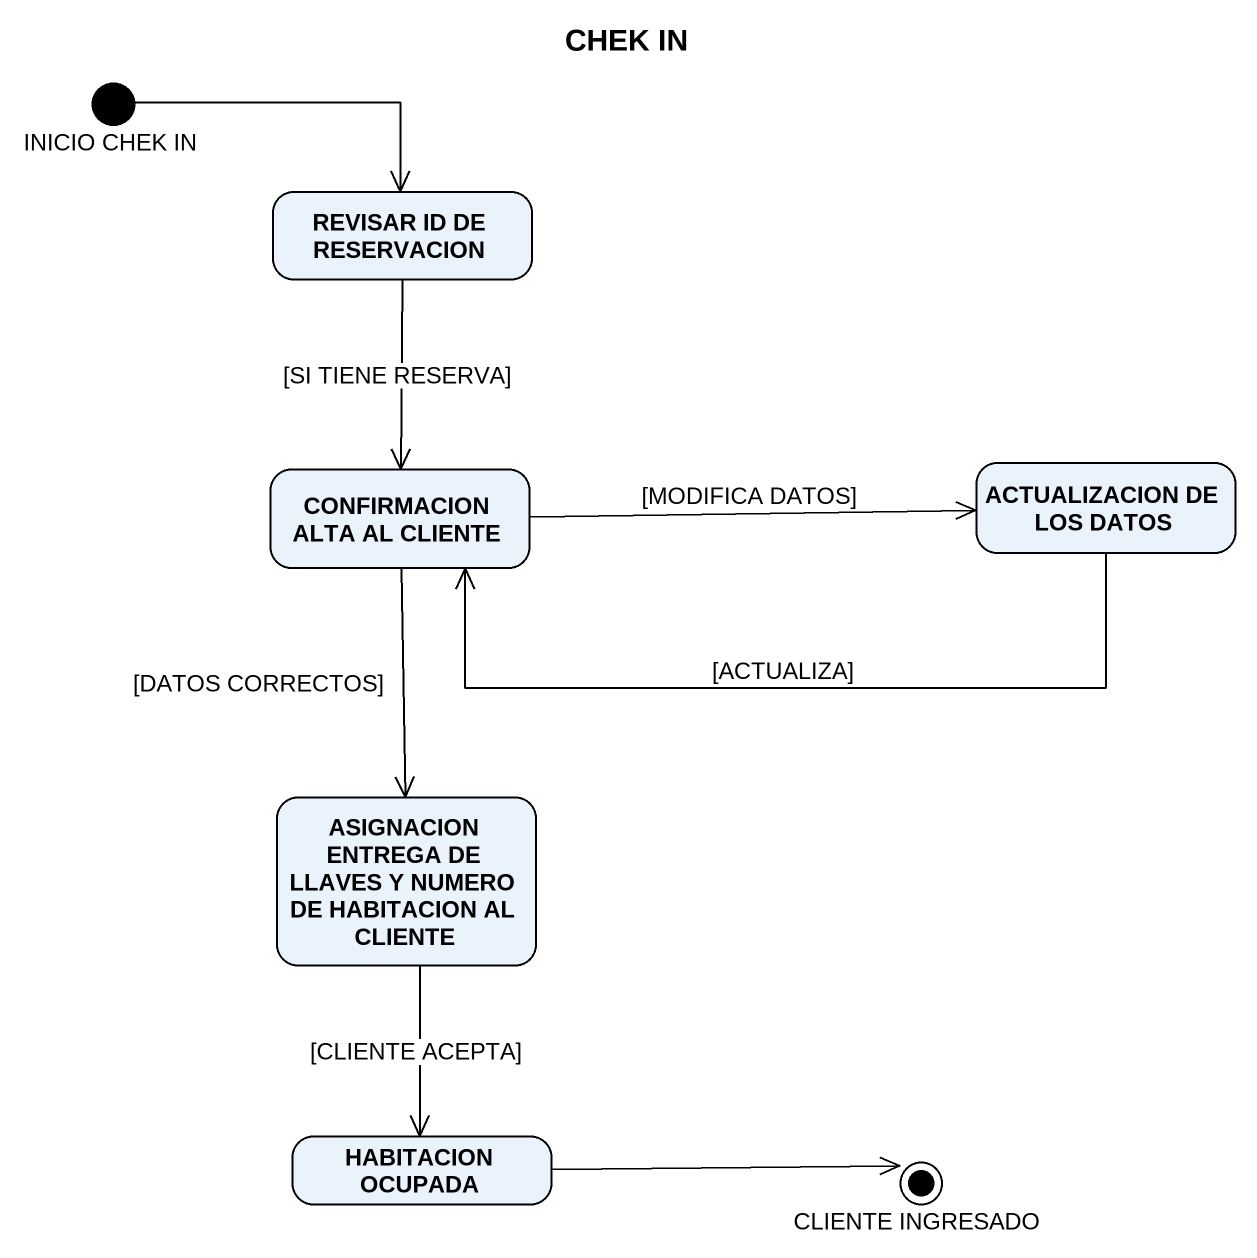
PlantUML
@startuml
title CHEK IN
hide empty description
state "INICIO CHEK IN" as INICIO_CHEK_IN <<start>>
state "REVISAR ID DE RESERVACION" as REVISAR_ID_DE_RESERVACION
state "CONFIRMACION ALTA AL CLIENTE" as CONFIRMACION_ALTA_AL_CLIENTE
state "ACTUALIZACION DE LOS DATOS" as ACTUALIZACION_DE_LOS_DATOS
state "ASIGNACION ENTREGA DE LLAVES Y NUMERO DE HABITACION AL CLIENTE" as ASIGNACION_ENTREGA_DE
state "HABITACION OCUPADA" as HABITACION_OCUPADA
state "CLIENTE INGRESADO" as CLIENTE_INGRESADO <<end>>
INICIO_CHEK_IN -right-> REVISAR_ID_DE_RESERVACION
REVISAR_ID_DE_RESERVACION --> CONFIRMACION_ALTA_AL_CLIENTE : [SI TIENE RESERVA]
CONFIRMACION_ALTA_AL_CLIENTE -right-> ACTUALIZACION_DE_LOS_DATOS : [MODIFICA DATOS]
CONFIRMACION_ALTA_AL_CLIENTE --> ASIGNACION_ENTREGA_DE : [DATOS CORRECTOS]
ACTUALIZACION_DE_LOS_DATOS -left-> CONFIRMACION_ALTA_AL_CLIENTE : [ACTUALIZA]
ASIGNACION_ENTREGA_DE --> HABITACION_OCUPADA : [CLIENTE ACEPTA]
HABITACION_OCUPADA -right-> CLIENTE_INGRESADO
@enduml
